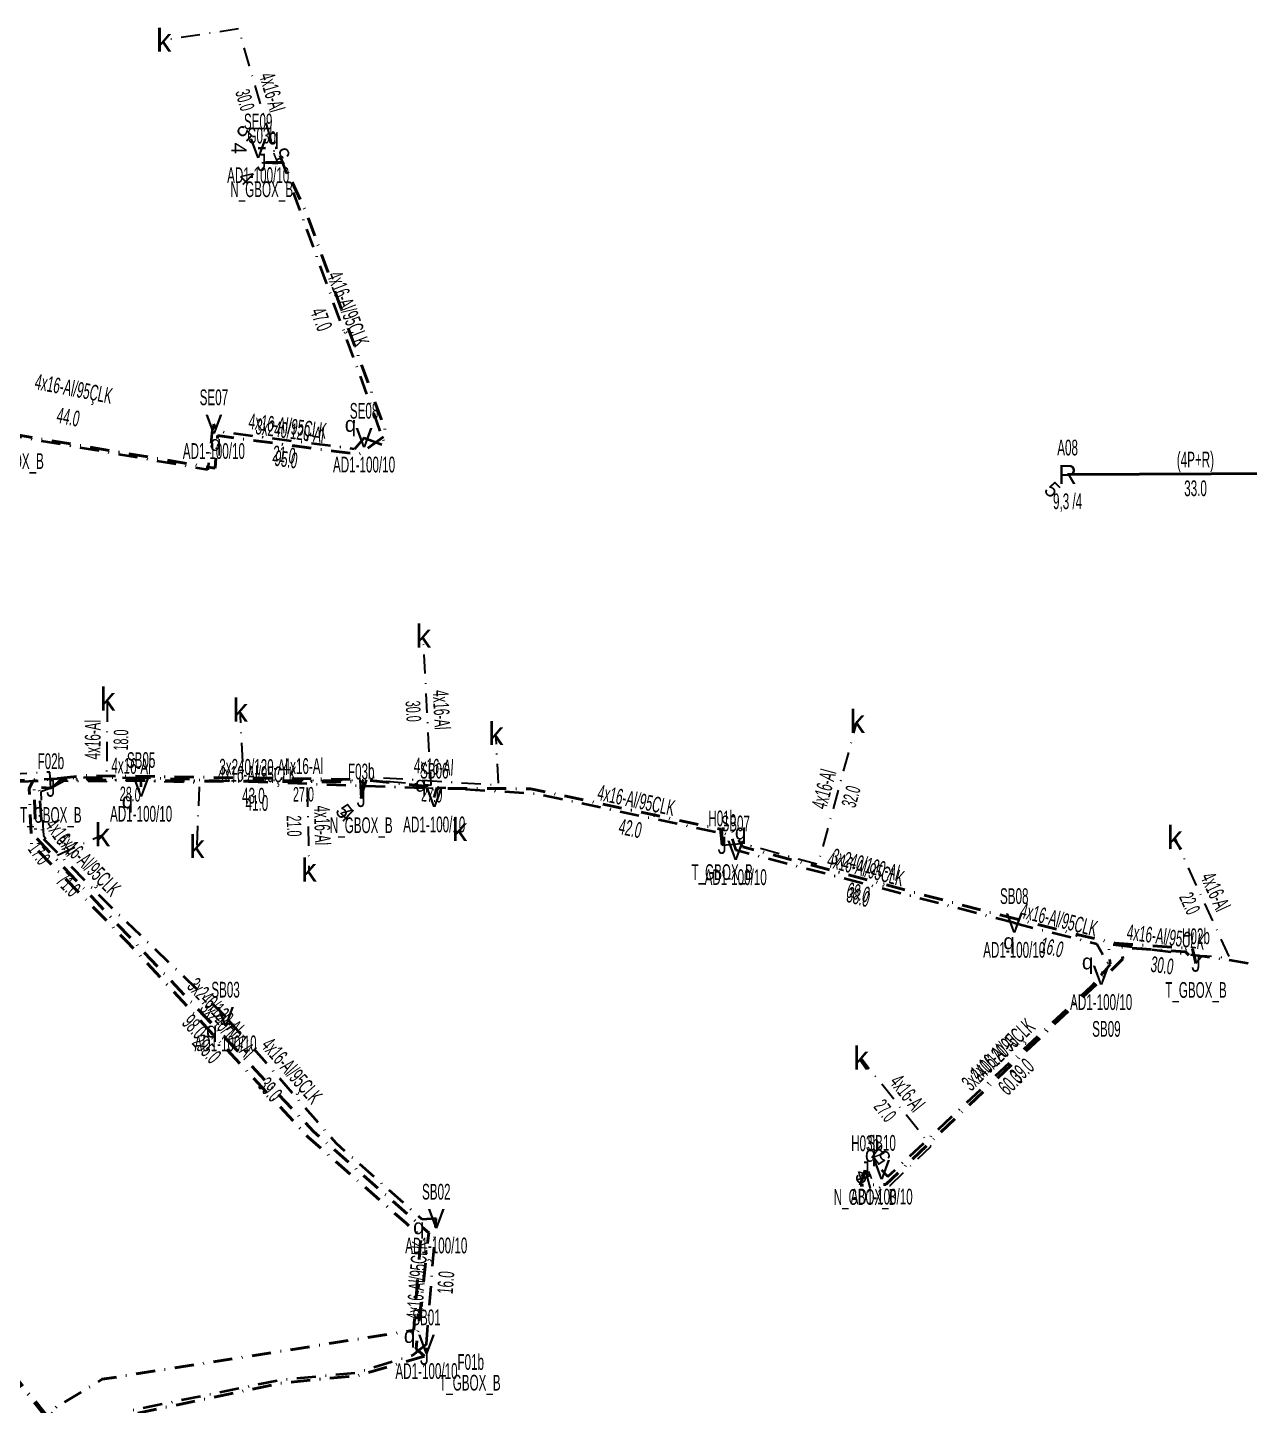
# Model space of a CAD drawing. Header units: millimetres. Extents: x 595692 to 597161, y 4087450 to 4088540.
# Drawn here: x 596687.1 to 596846.4, y 4087966.5 to 4088146 of the extents above; entities that cross this region are included whole.
import ezdxf
from ezdxf.enums import TextEntityAlignment as Align

# ---------------------------------------------------------------- set-up
doc = ezdxf.new("R2010")
doc.units = ezdxf.units.MM
doc.linetypes.add('DASHDOT', pattern=[5, 2.5, -1.25, 0, -1.25])
for name, color, linetype, lineweight in [('DIREK_AG_MEVCUT', 120, 'Continuous', 25), ('DIREK_AYD_YENI', 152, 'Continuous', 25), ('DIREK_BOX_YENI', 5, 'Continuous', 25), ('HAT_ABONE_YERALTI_YENI', 30, 'DASHDOT', 30), ('HAT_AG_HAVAI_MEVCUT', 126, 'Continuous', 50), ('HAT_AYD_YERALTI_MEVCUT', 150, 'DASHDOT', 40), ('HAT_AYD_YERALTI_YENI', 4, 'DASHDOT', 40), ('HAT_BOX_YERALTI_MEVCUT', 192, 'DASHDOT', 50), ('HAT_BOX_YERALTI_YENI', 5, 'DASHDOT', 50), ('HAT_OG_YERALTI_YENI', 1, 'DASHDOT', 70), ('KOFRE_ABONE_MEVCUT', 6, 'Continuous', 25)]:
    doc.layers.add(name, color=color, linetype=linetype, lineweight=lineweight)
doc.styles.add('Direk', font='B_CAD')
doc.styles.get("Standard").update_dxf_attribs({"font": 'Arial'})

msp = doc.modelspace()

# ---------------------------------------------------------------- linework, layer by layer
at = {"layer": 'HAT_ABONE_YERALTI_YENI', "flags": 128}
for points in [[(596717.651137, 4088128.4677), (596719.746942, 4088128.320342), (596714.66387, 4088145.880045), (596704.883662, 4088144.380178)], [(596730.631894, 4088045.584654), (596731.356747, 4088048.03177), (596739.735437, 4088047.320851), (596738.713143, 4088066.745237)], [(596690.16187, 4088046.924351), (596690.042505, 4088049.004436), (596672.112323, 4088047.939831), (596670.682102, 4088065.61527)], [(596690.16187, 4088046.924351), (596691.911802, 4088047.852903), (596697.458534, 4088047.77478), (596697.564598, 4088058.514931)], [(596730.631894, 4088045.584654), (596730.883191, 4088047.939479), (596715.293749, 4088047.888699), (596714.848408, 4088057.073186)], [(596777.698171, 4088039.471799), (596780.437869, 4088039.715387), (596790.203242, 4088036.981082), (596795.294919, 4088055.61546)], [(596730.631894, 4088045.584654), (596731.364662, 4088048.407072), (596748.551719, 4088047.31335), (596748.174932, 4088054.024387)], [(596690.16187, 4088046.924351), (596688.846126, 4088046.416801), (596689.201585, 4088040.729448), (596691.029663, 4088038.190451), (596696.880313, 4088040.847948)], [(596690.16187, 4088046.924351), (596691.630297, 4088048.244159), (596709.504836, 4088047.6348), (596709.197435, 4088039.292756)], [(596730.631894, 4088045.584654), (596730.471546, 4088048.048792), (596723.557662, 4088047.814423), (596723.816241, 4088036.244579)], [(596839.462942, 4088024.115211), (596840.284073, 4088025.108388), (596843.889449, 4088024.803708), (596836.691006, 4088040.483172)], [(596796.320279, 4087997.135899), (596797.004172, 4087994.667289), (596799.578715, 4087995.129387), (596804.925842, 4088000.278472), (596795.761611, 4088011.749219)]]:
    msp.add_lwpolyline(points, dxfattribs=at)
at = {"layer": 'HAT_AG_HAVAI_MEVCUT'}
msp.add_line((596856.072644, 4088087.938352), (596822.725095, 4088087.801681), dxfattribs=at)
at = {"layer": 'HAT_AYD_YERALTI_MEVCUT', "flags": 128}
msp.add_lwpolyline([(596739.138457, 4087974.448052), (596737.317263, 4087972.984157), (596730.01763, 4087970.705086), (596720.141656, 4087969.780246), (596700.405816, 4087965.755288), (596706.645312, 4087954.695476), (596710.877964, 4087948.251006), (596716.517103, 4087943.634604), (596718.597994, 4087941.520683), (596722.525858, 4087937.462591), (596723.318578, 4087937.165321), (596728.24005, 4087940.402263), (596723.991, 4087945.694)], dxfattribs=at)
at = {"layer": 'HAT_AYD_YERALTI_YENI', "flags": 128}
for points in [[(596730.999019, 4088092.591035), (596733.824761, 4088091.509347), (596719.695851, 4088130.343912), (596717.193202, 4088130.298952)], [(596711.418827, 4088094.351535), (596711.206678, 4088093.5652), (596710.623912, 4088088.404847), (596673.003, 4088094.915)], [(596730.999019, 4088092.591035), (596729.739157, 4088091.109088), (596711.876526, 4088093.397738), (596711.418827, 4088094.351535)], [(596712.939087, 4088017.153064), (596698.512649, 4088030.92566), (596689.084552, 4088040.425026), (596688.576584, 4088047.826854), (596663.661957, 4088046.9509), (596662.967097, 4088051.780992)], [(596662.967097, 4088051.780992), (596663.466777, 4088047.072051), (596695.216459, 4088048.334823), (596701.9289, 4088048.262256), (596701.931252, 4088047.076973)], [(596701.931252, 4088047.076973), (596701.885951, 4088048.303064), (596739.93529, 4088046.898167), (596740.150979, 4088045.689169)], [(596740.150979, 4088045.689169), (596740.534075, 4088047.017924), (596753.39871, 4088046.212302), (596778.827094, 4088040.815257), (596779.451118, 4088038.817831)], [(596815.770326, 4088029.344787), (596779.451118, 4088038.817831)], [(596815.770326, 4088029.344787), (596826.542869, 4088026.624587), (596827.959856, 4088024.134124), (596827.101932, 4088022.534659)], [(596827.101932, 4088022.534659), (596828.303369, 4088023.962368), (596828.088674, 4088026.624587), (596842.541793, 4088024.737008), (596851.85956, 4088023.148264), (596852.86301, 4088021.5438)], [(596798.479222, 4087997.185444), (596799.287521, 4087996.298495), (596825.892569, 4088021.171245), (596827.101932, 4088022.534659)], [(596740.413095, 4087990.817183), (596738.580706, 4087990.697789), (596727.410059, 4088000.59704), (596712.939087, 4088017.153064)], [(596739.138457, 4087974.448052), (596740.413095, 4087990.817183)]]:
    msp.add_lwpolyline(points, dxfattribs=at)
at = {"layer": 'HAT_BOX_YERALTI_MEVCUT', "flags": 128}
msp.add_lwpolyline([(596738.880645, 4087972.875741), (596730.283298, 4087970.384315), (596720.123927, 4087969.379542), (596700.977419, 4087965.36045), (596710.968713, 4087948.846199), (596715.211088, 4087945.385314), (596719.553801, 4087941.616836), (596722.620766, 4087937.903402), (596727.070872, 4087940.820026), (596723.991, 4087945.694)], dxfattribs=at)
at = {"layer": 'HAT_BOX_YERALTI_YENI', "flags": 128}
for points in [[(596685.243537, 4088093.036697), (596711.572025, 4088088.60912), (596711.862292, 4088091.947199), (596711.875114, 4088092.853554), (596730.305861, 4088090.409333), (596733.972192, 4088092.985674), (596723.540338, 4088121.723689), (596720.41996, 4088128.472414), (596717.651137, 4088128.4677)], [(596777.698171, 4088039.471799), (596777.473875, 4088041.571185), (596752.684195, 4088046.840489), (596741.826236, 4088046.880408), (596730.409411, 4088048.038058), (596694.433903, 4088048.556837), (596687.807354, 4088047.838295), (596687.328326, 4088046.88024), (596687.647678, 4088039.614988), (596700.041527, 4088026.984378), (596723.709113, 4088001.431478), (596736.527094, 4087990.165147), (596738.416059, 4087988.478571), (596737.473672, 4087976.257231), (596696.852356, 4087969.87481), (596689.986293, 4087965.723238), (596705.265353, 4087947.774074), (596717.041449, 4087933.083893), (596727.021191, 4087940.229389), (596723.991, 4087945.694)], [(596738.880645, 4087972.875741), (596737.777102, 4087973.84843), (596739.436165, 4087988.949813), (596724.399832, 4088002.190887), (596696.10755, 4088032.083081), (596688.209625, 4088040.467033), (596687.99493, 4088047.036703), (596690.16187, 4088046.924351)], [(596690.16187, 4088046.924351), (596691.59931, 4088048.04821), (596702.251053, 4088047.893323), (596730.910673, 4088047.728138), (596730.631894, 4088045.584654)], [(596777.698171, 4088039.471799), (596777.645194, 4088041.643285), (596778.920712, 4088041.501561), (596780.361574, 4088039.281216), (596811.459449, 4088031.016952), (596825.046796, 4088027.571335), (596828.896969, 4088026.72099), (596839.006625, 4088025.988749), (596839.462942, 4088024.115211)], [(596796.320279, 4087997.135899), (596795.692227, 4087995.169633), (596799.020636, 4087995.271263), (596829.947093, 4088024.650843), (596829.732144, 4088026.186188), (596838.115128, 4088025.57205), (596839.462942, 4088024.115211)]]:
    msp.add_lwpolyline(points, dxfattribs=at)
at = {"layer": 'HAT_OG_YERALTI_YENI', "flags": 128}
msp.add_lwpolyline([(596723.991, 4087945.694), (596713.771847, 4087936.558722), (596689.060712, 4087965.672037), (596676.070589, 4087981.848521), (596664.051342, 4088002.804814), (596653.749739, 4088024.6344), (596649.119197, 4088040.720433), (596643.753, 4088039.368)], dxfattribs=at)

# ---------------------------------------------------------------- texts
at = {"layer": 'DIREK_AG_MEVCUT', "width": 0.53}
for s, p in [('A08', (596822.725095, 4088091.301681)), ('9,3 /4', (596822.725095, 4088084.301681))]:
    msp.add_text(s, height=2.05, dxfattribs=at).set_placement(p, align=Align.MIDDLE_CENTER)
at = {"layer": 'DIREK_AG_MEVCUT', "style": 'Direk'}
msp.add_text('R', height=2.5, dxfattribs=at).set_placement((596822.725095, 4088087.801681), align=Align.MIDDLE_CENTER)
at = {"layer": 'DIREK_AG_MEVCUT', "color": 32, "style": 'Direk'}
msp.add_text('5', height=2, rotation=315.000001, dxfattribs=at).set_placement((596820.745196, 4088085.821782), align=Align.MIDDLE_CENTER)
at = {"layer": 'DIREK_AYD_YENI', "width": 0.53}
for s, p in [('SE09', (596717.193202, 4088133.798952)), ('AD1-100/10', (596717.193202, 4088126.798952)), ('SE07', (596711.418827, 4088097.851535)), ('SE08', (596730.999019, 4088096.091035)), ('AD1-100/10', (596711.418827, 4088090.851535)), ('AD1-100/10', (596730.999019, 4088089.091035)), ('SB05', (596701.931252, 4088050.576973)), ('SB06', (596740.150979, 4088049.189169)), ('AD1-100/10', (596701.931252, 4088043.576973)), ('AD1-100/10', (596740.150979, 4088042.189169)), ('SB07', (596779.451118, 4088042.317831)), ('AD1-100/10', (596779.451118, 4088035.317831)), ('SB08', (596815.770326, 4088032.844787)), ('AD1-100/10', (596815.770326, 4088025.844787)), ('SB03', (596712.939087, 4088020.653064)), ('AD1-100/10', (596827.101932, 4088019.034659)), ('SB09', (596827.785135, 4088015.54188)), ('AD1-100/10', (596712.939087, 4088013.653064)), ('SB10', (596798.479222, 4088000.685444)), ('SB02', (596740.413095, 4087994.317183)), ('AD1-100/10', (596798.479222, 4087993.685444)), ('AD1-100/10', (596740.413095, 4087987.317183)), ('SB01', (596739.138457, 4087977.948052)), ('AD1-100/10', (596739.138457, 4087970.948052))]:
    msp.add_text(s, height=2.05, dxfattribs=at).set_placement(p, align=Align.MIDDLE_CENTER)
at = {"layer": 'DIREK_AYD_YENI', "color": 32, "style": 'Direk'}
for s, rotation, p in [('5', 225.514608, (596715.409629, 4088132.260989)), ('4', 270, (596714.693202, 4088130.298952)), ('5', 291.171871, (596796.147969, 4087996.174176)), ('4', 287.532757, (596796.09536, 4087996.432316))]:
    msp.add_text(s, height=2, rotation=rotation, dxfattribs=at).set_placement(p, align=Align.MIDDLE_CENTER)
at = {"layer": 'DIREK_AYD_YENI', "style": 'Direk'}
for p in [(596717.193202, 4088130.298952), (596711.418827, 4088094.351535), (596730.999019, 4088092.591035), (596701.931252, 4088047.076973), (596740.150979, 4088045.689169), (596779.451118, 4088038.817831), (596815.770326, 4088029.344787), (596827.101932, 4088022.534659), (596712.939087, 4088017.153064), (596798.479222, 4087997.185444), (596740.413095, 4087990.817183), (596739.138457, 4087974.448052)]:
    msp.add_text('V', height=2.5, dxfattribs=at).set_placement(p, align=Align.MIDDLE_CENTER)
at = {"layer": 'DIREK_AYD_YENI', "color": 4, "style": 'Direk'}
for p in [(596719.185878, 4088131.808669), (596729.231252, 4088094.358802), (596711.648371, 4088091.862095), (596738.383212, 4088047.456936), (596700.153268, 4088045.319482), (596780.087096, 4088041.235584), (596815.080919, 4088026.941723), (596825.334166, 4088024.302426), (596711.132931, 4088015.424538), (596797.04294, 4087999.231683), (596738.134586, 4087989.7884), (596736.927614, 4087975.615174)]:
    msp.add_text('q', height=2, dxfattribs=at).set_placement(p, align=Align.MIDDLE_CENTER)
at = {"layer": 'DIREK_BOX_YENI', "width": 0.53}
for s, p in [('G03b', (596717.651137, 4088131.9677)), ('N_GBOX_B', (596717.651137, 4088124.9677)), ('T_GBOX_B', (596685.243537, 4088089.536697)), ('F02b', (596690.16187, 4088050.424351)), ('F03b', (596730.631894, 4088049.084654)), ('T_GBOX_B', (596690.16187, 4088043.424351)), ('N_GBOX_B', (596730.631894, 4088042.084654)), ('H01b', (596777.698171, 4088042.971799)), ('T_GBOX_B', (596777.698171, 4088035.971799)), ('H02b', (596839.462942, 4088027.615211)), ('T_GBOX_B', (596839.462942, 4088020.615211)), ('H03b', (596796.320279, 4088000.635899)), ('N_GBOX_B', (596796.320279, 4087993.635899)), ('F01b', (596744.909283, 4087972.133366)), ('T_GBOX_B', (596744.797642, 4087969.431562))]:
    msp.add_text(s, height=2.05, dxfattribs=at).set_placement(p, align=Align.MIDDLE_CENTER)
at = {"layer": 'DIREK_BOX_YENI', "style": 'Direk', "width": 0.8}
for p in [(596717.651137, 4088128.4677), (596690.16187, 4088046.924351), (596730.631894, 4088045.584654), (596777.698171, 4088039.471799), (596839.462942, 4088024.115211), (596796.320279, 4087997.135899), (596738.880645, 4087972.875741)]:
    msp.add_text('J', height=2.25, dxfattribs=at).set_placement(p, align=Align.MIDDLE_CENTER)
at = {"layer": 'DIREK_BOX_YENI', "color": 32, "style": 'Direk'}
for s, rotation, p in [('5', 112.500002, (596720.237999, 4088129.539213)), ('4', 315.000001, (596715.671238, 4088126.487801)), ('5', 306.750167, (596728.388388, 4088043.909339)), ('4', 316.861562, (596728.717356, 4088043.541484)), ('4', 502.742308, (596798.015402, 4087999.364477)), ('5', 126.142907, (596798.581415, 4087998.787342))]:
    msp.add_text(s, height=2, rotation=rotation, dxfattribs=at).set_placement(p, align=Align.MIDDLE_CENTER)
at = {"layer": 'HAT_ABONE_YERALTI_YENI', "lineweight": 30, "width": 0.53}
for rotation, p in [(286.144339, (596718.021886, 4088137.336543)), (273.012665, (596740.073115, 4088057.077717)), (89.24712, (596696.644962, 4088053.221379)), (358.047491, (596700.596527, 4088048.788986)), (360.186631, (596723.085701, 4088048.764085)), (356.358815, (596740.012172, 4088048.708495)), (74.717485, (596791.929139, 4088046.522313)), (271.280311, (596724.536739, 4088042.048493)), (305.753887, (596690.805428, 4088039.956609)), (294.659859, (596841.062708, 4088032.998086)), (308.622124, (596801.007814, 4088006.5444))]:
    msp.add_text('4x16-Al', height=2.05, rotation=rotation, dxfattribs=at).set_placement(p, align=Align.CENTER)
for s, rotation, p in [('30.0', 286.144339, (596716.388927, 4088136.863844)), ('30.0', 273.012665, (596738.375465, 4088056.98837)), ('18.0', 89.24712, (596698.344815, 4088053.199042)), ('28.0', 358.047491, (596700.538606, 4088047.089973)), ('27.0', 360.186631, (596723.091238, 4088047.064094)), ('27.0', 356.358815, (596739.904208, 4088047.011927)), ('32.0', 74.717485, (596793.569023, 4088046.074229)), ('21.0', 271.280311, (596722.837164, 4088042.010509)), ('17.0', 305.753887, (596689.42582, 4088038.963291)), ('22.0', 294.659859, (596839.517747, 4088032.288794)), ('27.0', 308.622124, (596799.679639, 4088005.483292))]:
    msp.add_text(s, height=1.9, rotation=rotation, dxfattribs=at).set_placement(p, align=Align.TOP_CENTER)
at = {"layer": 'HAT_AG_HAVAI_MEVCUT', "lineweight": 30, "width": 0.53}
msp.add_text('(4P+R)', height=2.05, rotation=360.234817, dxfattribs=at).set_placement((596839.395386, 4088088.720009), align=Align.CENTER)
msp.add_text('33.0', height=2.05, rotation=360.234817, dxfattribs=at).set_placement((596839.402353, 4088087.020024), align=Align.TOP_CENTER)
at = {"layer": 'HAT_AYD_YERALTI_YENI', "lineweight": 30, "width": 0.53}
for rotation, p in [(291.142224, (596727.967542, 4088109.012073)), (349.021164, (596692.95712, 4088097.971407)), (352.698757, (596720.915865, 4088093.096521)), (359.222107, (596717.068105, 4088047.721528)), (348.017086, (596766.289379, 4088044.345257)), (314.784257, (596694.4019, 4088036.274116)), (345.262474, (596796.150145, 4088035.384698)), (345.828357, (596821.364701, 4088028.808819)), (352.559277, (596835.425309, 4088026.52364)), (42.915344, (596814.903097, 4088012.114343)), (311.155435, (596720.814561, 4088009.43444)), (85.547454, (596738.928341, 4087982.698606))]:
    msp.add_text('4x16-Al/95ÇLK', height=2.05, rotation=rotation, dxfattribs=at).set_placement(p, align=Align.CENTER)
for s, rotation, p in [('47.0', 291.142224, (596726.381972, 4088108.39891)), ('44.0', 349.021164, (596692.633361, 4088096.302521)), ('21.0', 352.698757, (596720.699819, 4088091.410305)), ('41.0', 359.222107, (596717.045025, 4088046.021685)), ('42.0', 348.017086, (596765.936425, 4088042.682301)), ('71.0', 314.784257, (596693.195301, 4088035.07657)), ('38.0', 345.262474, (596795.717679, 4088033.740626)), ('16.0', 345.828357, (596820.948494, 4088027.160556)), ('30.0', 352.559277, (596835.205158, 4088024.837955)), ('39.0', 42.915344, (596816.060656, 4088010.86933)), ('39.0', 311.155435, (596719.534585, 4088008.315663)), ('16.0', 85.547454, (596740.623211, 4087982.566629))]:
    msp.add_text(s, height=2.05, rotation=rotation, dxfattribs=at).set_placement(p, align=Align.TOP_CENTER)
at = {"layer": 'HAT_BOX_YERALTI_YENI', "lineweight": 30, "width": 0.53}
for rotation, p in [(352.445715, (596721.202233, 4088092.474066)), (359.669769, (596716.585762, 4088048.660716)), (345.117624, (596796.128822, 4088035.970571)), (313.424921, (596710.871025, 4088017.721277)), (312.806447, (596712.498925, 4088014.785523)), (44.330763, (596813.353661, 4088010.461591))]:
    msp.add_text('3x240/120-Al', height=2.05, rotation=rotation, dxfattribs=at).set_placement(p, align=Align.CENTER)
for s, rotation, p in [('95.0', 352.445715, (596720.978742, 4088090.788821)), ('43.0', 359.669769, (596716.575964, 4088046.960744)), ('68.0', 345.117624, (596795.692201, 4088034.327597)), ('98.0', 313.424921, (596709.636356, 4088016.552691)), ('295.0', 312.806447, (596711.251714, 4088013.630333)), ('60.0', 44.330763, (596814.54162, 4088009.245551))]:
    msp.add_text(s, height=2.05, rotation=rotation, dxfattribs=at).set_placement(p, align=Align.TOP_CENTER)
at = {"layer": 'KOFRE_ABONE_MEVCUT', "style": 'Direk'}
for p in [(596704.883662, 4088144.380178), (596738.713143, 4088066.745237), (596697.564598, 4088058.514931), (596714.848408, 4088057.073186), (596748.174932, 4088054.024387), (596795.294919, 4088055.61546), (596743.444037, 4088041.513799), (596696.880313, 4088040.847948), (596836.691006, 4088040.483172), (596709.197435, 4088039.292756), (596723.816241, 4088036.244579), (596795.761611, 4088011.749219)]:
    msp.add_text('k', height=3, dxfattribs=at).set_placement(p, align=Align.MIDDLE_CENTER)

doc.saveas('drawing.dxf')
